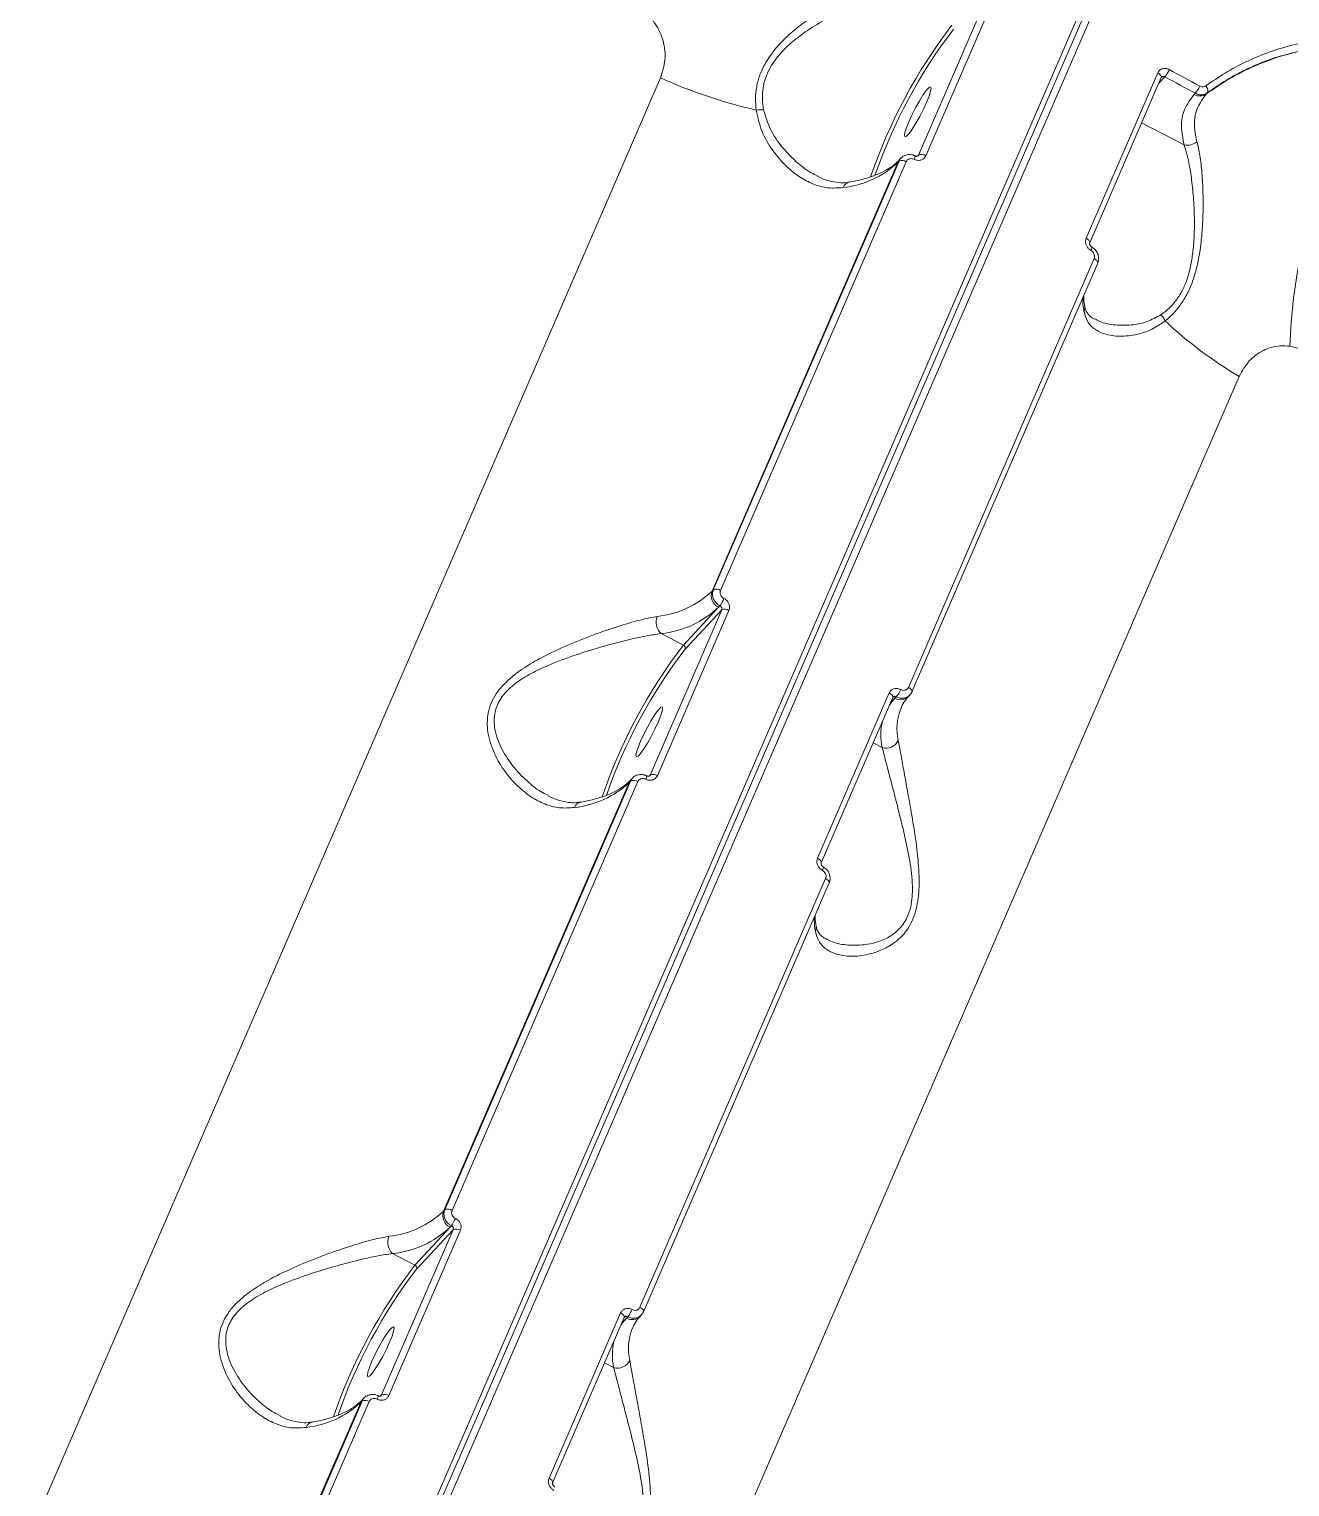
# Model space of a CAD drawing. Header units: millimetres. Extents: x -11024 to 8278, y -7837 to 5770.
# Drawn here: x 3960.3 to 4161.7, y 1737.1 to 1969.9 of the extents above; entities that cross this region are included whole.
import ezdxf

# ---------------------------------------------------------------- set-up
doc = ezdxf.new("R2010")
doc.units = ezdxf.units.MM
doc.layers.add('DIKOM_ОБЪЕКТ', color=7, linetype='Continuous')

msp = doc.modelspace()

# ---------------------------------------------------------------- linework, layer by layer
at = {"layer": 'DIKOM_ОБЪЕКТ', "color": 7, "linetype": 'Continuous', "lineweight": 15}
for p, q in [((3970.447, 1608.571), (4143.439, 2008.019)), ((3971.055, 1607.837), (4144.047, 2007.285)), ((4145.204, 2007.109), (3972.212, 1607.661)), ((4102.407, 1949.807), (4113.845, 1976.217)), ((4115.006, 1976.114), (4103.568, 1949.704)), ((3936.08, 1673.265), (4061.178, 1962.122)), ((4129.161, 1936.508), (4140.599, 1962.918)), ((4129.737, 1935.791), (4141.174, 1962.201)), ((4141.739, 1962.311), (4140.77, 1961.267)), ((4141.177, 1962.196), (4141.211, 1962.252)), ((4146.416, 1959.478), (4146.602, 1959.679)), ((4148.55, 1959.758), (4148.378, 1959.573)), ((4144.806, 1951.447), (4138.03, 1954.941)), ((4099.579, 1949.3), (4099.372, 1949.078)), ((4102.261, 1949.649), (4102.407, 1949.807)), ((4099.078, 1948.625), (4069.411, 1880.125)), ((4069.617, 1880.347), (4099.283, 1948.847)), ((4100.439, 1948.747), (4070.773, 1880.246)), ((4099.283, 1948.847), (4099.078, 1948.625)), ((4100.778, 1864.775), (4130.444, 1933.276)), ((4101.349, 1864.061), (4131.015, 1932.561)), ((4153.625, 1914.455), (4028.527, 1625.599)), ((4069.411, 1880.125), (4069.617, 1880.347)), ((4059.516, 1850.77), (4070.954, 1877.18)), ((4072.115, 1877.077), (4060.678, 1850.667)), ((4064.849, 1871.522), (4070.457, 1877.566)), ((4070.954, 1877.18), (4065.11, 1870.883)), ((4070.457, 1877.566), (4070.675, 1877.801)), ((4061.283, 1873.361), (4064.849, 1871.522)), ((4086.27, 1837.471), (4097.708, 1863.881)), ((4086.846, 1836.754), (4098.284, 1863.164)), ((4098.63, 1863.04), (4097.879, 1862.231)), ((4098.287, 1863.159), (4098.32, 1863.216)), ((4098.848, 1863.275), (4098.63, 1863.04)), ((4100.811, 1863.33), (4101.018, 1863.553)), ((4101.312, 1864.004), (4101.349, 1864.061)), ((4099.617, 1861.521), (4099.559, 1861.386)), ((4096.588, 1855.157), (4095.139, 1855.904)), ((4056.187, 1849.589), (4026.521, 1781.088)), ((4026.726, 1781.31), (4056.392, 1849.81)), ((4057.548, 1849.71), (4027.883, 1781.21)), ((4056.392, 1849.81), (4056.187, 1849.589)), ((4056.688, 1850.263), (4056.482, 1850.041)), ((4059.37, 1850.613), (4059.516, 1850.77)), ((4057.888, 1765.739), (4087.554, 1834.239)), ((4058.458, 1765.024), (4088.124, 1833.524)), ((4026.521, 1781.088), (4026.726, 1781.31)), ((4016.626, 1751.734), (4028.063, 1778.143)), ((4029.225, 1778.041), (4017.787, 1751.631)), ((4021.958, 1772.486), (4027.567, 1778.53)), ((4028.063, 1778.143), (4022.22, 1771.846)), ((4027.567, 1778.53), (4027.785, 1778.764)), ((4018.392, 1774.324), (4021.958, 1772.486)), ((4043.38, 1738.435), (4054.817, 1764.845)), ((4043.955, 1737.718), (4055.393, 1764.127)), ((4055.74, 1764.003), (4054.989, 1763.194)), ((4055.396, 1764.122), (4055.429, 1764.179)), ((4055.957, 1764.238), (4055.74, 1764.003)), ((4057.92, 1764.293), (4058.127, 1764.516)), ((4058.421, 1764.968), (4058.458, 1765.024)), ((4056.726, 1762.485), (4056.669, 1762.349)), ((4053.697, 1756.121), (4052.249, 1756.868)), ((4013.797, 1751.227), (4013.591, 1751.004)), ((4016.48, 1751.576), (4016.626, 1751.734)), ((4013.296, 1750.552), (3983.63, 1682.051)), ((3983.836, 1682.273), (4013.502, 1750.773)), ((4014.658, 1750.674), (3984.992, 1682.173)), ((4013.502, 1750.773), (4013.296, 1750.552))]:
    msp.add_line(p, q, dxfattribs=at)
at = {"layer": 'DIKOM_ОБЪЕКТ', "color": 7, "linetype": 'Continuous', "lineweight": 15, "flags": 128}
for points in [[(4161.707, 1919.253), (4161.918, 1923.08), (4162.303, 1926.973), (4162.856, 1930.894), (4163.572, 1934.803), (4164.444, 1938.663), (4165.465, 1942.434), (4166.622, 1946.081), (4167.906, 1949.567), (4169.303, 1952.857), (4170.799, 1955.919), (4172.381, 1958.723), (4174.032, 1961.241), (4175.736, 1963.448), (4177.475, 1965.322), (4179.234, 1966.846)], [(4142.441, 1963.455), (4143.052, 1963.126), (4143.663, 1962.797), (4144.272, 1962.468), (4144.882, 1962.138), (4145.491, 1961.808), (4146.1, 1961.478), (4146.708, 1961.147), (4147.316, 1960.816)], [(4100.88, 1955.203), (4100.484, 1954.218), (4100.233, 1953.435), (4100.148, 1952.918), (4100.237, 1952.708), (4100.491, 1952.823), (4100.89, 1953.254), (4101.402, 1953.964), (4101.985, 1954.898), (4102.593, 1955.978), (4103.175, 1957.118), (4103.685, 1958.226), (4104.081, 1959.211), (4104.332, 1959.994), (4104.416, 1960.511), (4104.328, 1960.721), (4104.074, 1960.606), (4103.675, 1960.175), (4103.163, 1959.465), (4102.58, 1958.532), (4101.972, 1957.451), (4101.39, 1956.311), (4100.88, 1955.203)], [(4141.174, 1962.201), (4141.18, 1962.217), (4141.19, 1962.303), (4141.165, 1962.4), (4141.107, 1962.505), (4141.017, 1962.613), (4140.899, 1962.72), (4140.758, 1962.823), (4140.599, 1962.918)], [(4146.602, 1959.679), (4145.996, 1960.009), (4145.389, 1960.339), (4144.782, 1960.669), (4144.174, 1960.998), (4143.566, 1961.327), (4142.957, 1961.655), (4142.348, 1961.984), (4141.739, 1962.311)], [(4099.372, 1949.078), (4099.251, 1948.93), (4099.078, 1948.625)], [(4129.736, 1935.79), (4129.743, 1935.807), (4129.752, 1935.893), (4129.727, 1935.991), (4129.669, 1936.095), (4129.579, 1936.203), (4129.462, 1936.311), (4129.321, 1936.414), (4129.161, 1936.508)], [(4131.015, 1932.561), (4131.021, 1932.577), (4131.03, 1932.663), (4131.006, 1932.76), (4130.948, 1932.864), (4130.86, 1932.971), (4130.743, 1933.078), (4130.603, 1933.181), (4130.444, 1933.276)], [(4098.284, 1863.164), (4098.29, 1863.18), (4098.299, 1863.266), (4098.274, 1863.364), (4098.216, 1863.468), (4098.126, 1863.576), (4098.009, 1863.684), (4097.867, 1863.787), (4097.708, 1863.881)], [(4097.74, 1861.91), (4097.963, 1862.23), (4098.63, 1863.04)], [(4101.349, 1864.061), (4101.355, 1864.076), (4101.364, 1864.162), (4101.34, 1864.259), (4101.282, 1864.363), (4101.193, 1864.471), (4101.077, 1864.578), (4100.937, 1864.681), (4100.778, 1864.775)], [(4057.989, 1856.167), (4057.593, 1855.181), (4057.342, 1854.399), (4057.258, 1853.881), (4057.346, 1853.672), (4057.6, 1853.787), (4057.999, 1854.217), (4058.511, 1854.928), (4059.095, 1855.861), (4059.702, 1856.941), (4060.284, 1858.082), (4060.794, 1859.189), (4061.191, 1860.174), (4061.441, 1860.957), (4061.526, 1861.474), (4061.437, 1861.684), (4061.183, 1861.569), (4060.784, 1861.139), (4060.272, 1860.428), (4059.689, 1859.495), (4059.081, 1858.414), (4058.499, 1857.274), (4057.989, 1856.167)], [(4056.482, 1850.041), (4056.36, 1849.893), (4056.187, 1849.589)], [(4086.846, 1836.753), (4086.852, 1836.77), (4086.862, 1836.857), (4086.837, 1836.954), (4086.778, 1837.059), (4086.689, 1837.167), (4086.571, 1837.274), (4086.43, 1837.377), (4086.27, 1837.471)], [(4088.124, 1833.524), (4088.13, 1833.54), (4088.14, 1833.626), (4088.115, 1833.723), (4088.057, 1833.827), (4087.969, 1833.935), (4087.852, 1834.042), (4087.712, 1834.144), (4087.554, 1834.239)], [(4058.458, 1765.024), (4058.464, 1765.04), (4058.474, 1765.126), (4058.449, 1765.223), (4058.391, 1765.327), (4058.303, 1765.434), (4058.186, 1765.541), (4058.046, 1765.644), (4057.888, 1765.739)], [(4055.393, 1764.127), (4055.399, 1764.143), (4055.408, 1764.23), (4055.383, 1764.327), (4055.325, 1764.431), (4055.235, 1764.539), (4055.118, 1764.647), (4054.977, 1764.75), (4054.817, 1764.845)], [(4054.85, 1762.873), (4055.072, 1763.194), (4055.74, 1764.003)], [(4015.098, 1757.13), (4014.702, 1756.145), (4014.451, 1755.362), (4014.367, 1754.845), (4014.455, 1754.635), (4014.709, 1754.75), (4015.109, 1755.18), (4015.62, 1755.891), (4016.204, 1756.824), (4016.811, 1757.905), (4017.394, 1759.045), (4017.903, 1760.153), (4018.3, 1761.138), (4018.55, 1761.921), (4018.635, 1762.438), (4018.547, 1762.647), (4018.293, 1762.532), (4017.893, 1762.102), (4017.381, 1761.392), (4016.798, 1760.458), (4016.191, 1759.378), (4015.608, 1758.237), (4015.098, 1757.13)], [(4013.591, 1751.004), (4013.469, 1750.856), (4013.296, 1750.552)], [(4043.955, 1737.717), (4043.961, 1737.733), (4043.971, 1737.82), (4043.946, 1737.917), (4043.888, 1738.022), (4043.798, 1738.13), (4043.68, 1738.237), (4043.539, 1738.34), (4043.38, 1738.435)]]:
    msp.add_lwpolyline(points, dxfattribs=at)
at = {"layer": 'DIKOM_ОБЪЕКТ', "color": 7, "linetype": 'Continuous', "lineweight": 15}
for centre, radius, start, end in [((4175.289, 1918.723), 85.146, 142.49832, 161.09326), ((4173.643, 1919.572), 82.727, 142.51167, 160.98444), ((4138.634, 1965.006), 4.111, 319.04517, 337.83318), ((4096.332, 2041.345), 86.671, 246.07185, 256.74861), ((4143.748, 1962.264), 3.851, 317.8351, 337.91691), ((4147.603, 1960.104), 1.008, 339.90792, 47.47886), ((4147.321, 1961.104), 1.861, 240.89006, 304.63201), ((4077.187, 1953.616), 3.442, 82.32172, 102.11365), ((4145.364, 1953.676), 2.297, 255.95292, 310.93233), ((4100.718, 1949.725), 1.141, 328.59686, 357.4381), ((4102.898, 1948.739), 1.175, 55.22228, 114.68801), ((4088.742, 1959.641), 15.106, 276.0717, 313.17424), ((4099.774, 1947.783), 1.171, 55.37124, 114.75149), ((4091.623, 1944.149), 1.367, 102.26367, 159.81717), ((4129.306, 1935.009), 0.765, 324.91007, 9.2001), ((4138.737, 1926.755), 10.106, 178.23202, 191.29625), ((4127.412, 1925.402), 1.547, 336.1264, 10.23229), ((4139.039, 1922.205), 2.952, 21.84889, 45.16283), ((4187.404, 1972.031), 66.753, 226.88297, 239.60008), ((4059.075, 1891.142), 15.107, 276.07595, 313.17377), ((4071.338, 1879.42), 2.052, 159.89701, 244.57401), ((4070.107, 1879.284), 1.17, 55.32818, 114.77109), ((4059.605, 1889.131), 15.859, 276.07113, 313.17816), ((4065.123, 1881.554), 6.702, 325.9417, 337.40426), ((4071.445, 1876.111), 1.176, 55.23237, 114.67999), ((4062.968, 1875.18), 2.479, 157.70803, 227.18596), ((4132.399, 1819.687), 85.146, 142.49832, 161.09326), ((4130.759, 1820.532), 82.734, 142.51245, 160.98366), ((4064.629, 1871.059), 0.513, 339.89988, 64.57654), ((4099.529, 1864.627), 1.824, 240.48773, 314.66955), ((4095.751, 1865.965), 4.103, 319.02607, 337.85229), ((4107.775, 1858.174), 8.821, 158.64966, 192.42906), ((4106.219, 1857.166), 9.839, 167.33561, 191.77895), ((4097.211, 1857.242), 2.176, 253.35179, 333.62593), ((4045.852, 1860.602), 15.103, 276.07071, 313.17901), ((4056.883, 1848.747), 1.171, 55.36522, 114.7575), ((4057.829, 1850.687), 1.139, 328.59488, 357.48608), ((4060.007, 1849.705), 1.173, 55.161, 114.74929), ((4048.732, 1845.113), 1.366, 102.25824, 159.83624), ((4086.415, 1835.972), 0.765, 324.91007, 9.2001), ((4095.918, 1827.725), 10.178, 178.27793, 191.25034), ((4084.528, 1826.365), 1.541, 336.05648, 10.30222), ((4027.217, 1780.247), 1.17, 55.33383, 114.76544), ((4016.184, 1792.105), 15.106, 276.07462, 313.1751), ((4028.448, 1780.383), 2.052, 159.89906, 244.57196), ((4022.199, 1782.537), 6.74, 325.96493, 337.36306), ((4020.076, 1776.143), 2.478, 157.70457, 227.19885), ((4016.714, 1790.096), 15.86, 276.07342, 313.17699), ((4028.554, 1777.075), 1.176, 55.23237, 114.67999), ((4089.504, 1720.652), 85.142, 142.49783, 161.09376), ((4021.738, 1772.023), 0.513, 339.87428, 64.61711), ((4087.868, 1721.496), 82.733, 142.51302, 160.98448), ((4052.86, 1766.929), 4.103, 319.0216, 337.85007), ((4056.638, 1765.591), 1.824, 240.49109, 314.66619), ((4064.884, 1759.137), 8.821, 158.64966, 192.42906), ((4063.328, 1758.129), 9.839, 167.33561, 191.77895), ((4054.32, 1758.206), 2.177, 253.36506, 333.61265), ((4014.942, 1751.649), 1.135, 328.5509, 357.51602), ((4017.116, 1750.667), 1.174, 55.18569, 114.70126), ((4002.962, 1761.564), 15.102, 276.06855, 313.18116), ((4013.992, 1749.71), 1.171, 55.36522, 114.7575), ((4005.842, 1746.075), 1.368, 102.2933, 159.8032)]:
    msp.add_arc(centre, radius, start, end, dxfattribs=at)
for points, knots in [([(4405.714, 1733.315), (4405.726, 1733.732), (4405.788, 1735.939), (4405.608, 1740.034), (4405.161, 1745.598), (4404.395, 1751.262), (4403.34, 1757.011), (4401.989, 1762.843), (4400.346, 1768.753), (4398.409, 1774.736), (4396.183, 1780.788), (4393.668, 1786.904), (4390.866, 1793.079), (4387.779, 1799.309), (4384.411, 1805.589), (4380.762, 1811.914), (4376.837, 1818.279), (4372.639, 1824.679), (4368.17, 1831.11), (4363.434, 1837.567), (4358.435, 1844.045), (4353.176, 1850.539), (4347.662, 1857.045), (4341.897, 1863.558), (4335.885, 1870.072), (4329.63, 1876.582), (4323.138, 1883.085), (4316.414, 1889.575), (4309.461, 1896.047), (4302.287, 1902.498), (4294.895, 1908.92), (4287.292, 1915.311), (4279.483, 1921.664), (4271.475, 1927.977), (4263.272, 1934.243), (4254.882, 1940.457), (4246.311, 1946.617), (4237.564, 1952.716), (4228.65, 1958.75), (4219.573, 1964.715), (4210.343, 1970.607), (4200.964, 1976.42), (4191.444, 1982.151), (4181.79, 1987.794), (4172.011, 1993.348), (4162.111, 1998.804), (4153.216, 2003.572), (4147.598, 2006.494), (4145.35, 2007.663)], [0, 0, 0, 0, 0.0051791, 0.0273899, 0.049613, 0.0718475, 0.0940928, 0.1163474, 0.1386105, 0.1608802, 0.1831555, 0.2054353, 0.2277182, 0.2500033, 0.2722902, 0.294578, 0.3168659, 0.3391542, 0.3614417, 0.3837286, 0.4060148, 0.4282998, 0.4505841, 0.4728672, 0.4951492, 0.5174302, 0.5397099, 0.561989, 0.5842664, 0.6065435, 0.6288197, 0.6510947, 0.6733691, 0.6956425, 0.7179154, 0.7401874, 0.7624591, 0.7847299, 0.8070003, 0.8292698, 0.8515395, 0.8738084, 0.8960771, 0.9183452, 0.9406131, 0.9628804, 0.985148, 1, 1, 1, 1]), ([(4076.464, 1956.981), (4076.408, 1957.582), (4076.295, 1958.797), (4076.486, 1960.707), (4077.014, 1962.645), (4078.138, 1965.02), (4079.963, 1967.396), (4082.33, 1969.626), (4084.825, 1971.542), (4087.659, 1973.331), (4090.698, 1974.89), (4093.687, 1976.085), (4096.164, 1976.795), (4097.58, 1977), (4098.116, 1977.078)], [0, 0, 0, 0, 0.06037, 0.1220493, 0.1825855, 0.2452056, 0.3548662, 0.4358135, 0.5191073, 0.6213416, 0.7265967, 0.8297205, 0.9355809, 1, 1, 1, 1]), ([(4098.846, 1975.145), (4098.308, 1975.089), (4096.908, 1974.942), (4094.435, 1974.358), (4091.486, 1973.346), (4088.442, 1971.977), (4085.654, 1970.414), (4083.159, 1968.689), (4080.832, 1966.696), (4079.073, 1964.565), (4078.032, 1962.46), (4077.692, 1961.263), (4077.48, 1960.025), (4077.395, 1958.742), (4077.562, 1957.604), (4077.646, 1957.027)], [0, 0, 0, 0, 0.0653908, 0.1703666, 0.2779451, 0.3818123, 0.4884165, 0.5695654, 0.6527989, 0.7604171, 0.815166, 0.8718892, 0.8800496, 0.9392032, 1, 1, 1, 1]), ([(4061.178, 1962.122), (4061.487, 1963.081), (4062.098, 1964.979), (4061.751, 1968.03), (4060.686, 1970.465), (4059.604, 1971.669), (4059.217, 1972.098)], [0, 0, 0, 0, 0.2885683, 0.5716404, 0.8470523, 1, 1, 1, 1]), ([(4148.285, 1960.847), (4149.306, 1961.556), (4151.348, 1962.974), (4154.654, 1964.728), (4158.143, 1966.2), (4161.805, 1967.37), (4164.361, 1967.86), (4165.639, 1968.106)], [0, 0, 0, 0, 0.1976829, 0.3953831, 0.5930822, 0.7965434, 1, 1, 1, 1]), ([(4148.378, 1959.573), (4149.589, 1960.408), (4152.022, 1962.089), (4156.144, 1964.138), (4160.634, 1965.838), (4163.893, 1966.533), (4165.532, 1966.883)], [0, 0, 0, 0, 0.2373817, 0.4771604, 0.7370073, 1, 1, 1, 1]), ([(4165.532, 1966.883), (4163.113, 1966.359), (4159.45, 1965.564), (4154.88, 1963.608), (4151.576, 1961.866), (4149.549, 1960.454), (4148.55, 1959.758)], [0, 0, 0, 0, 0.3951685, 0.5986701, 0.8021785, 1, 1, 1, 1]), ([(4140.599, 1962.918), (4140.644, 1963.006), (4140.76, 1963.227), (4141.067, 1963.491), (4141.499, 1963.647), (4141.983, 1963.651), (4142.289, 1963.52), (4142.441, 1963.455)], [0, 0, 0, 0, 0.1405802, 0.3550902, 0.5698479, 0.7848764, 1, 1, 1, 1]), ([(4141.739, 1962.311), (4141.689, 1962.335), (4141.59, 1962.381), (4141.434, 1962.382), (4141.299, 1962.34), (4141.238, 1962.278), (4141.212, 1962.251)], [0, 0, 0, 0, 0.2661295, 0.5314586, 0.7964021, 1, 1, 1, 1]), ([(4147.316, 1960.816), (4147.418, 1960.772), (4147.621, 1960.684), (4147.941, 1960.685), (4148.16, 1960.761), (4148.263, 1960.832), (4148.285, 1960.847)], [0, 0, 0, 0, 0.3067607, 0.6132514, 0.919453, 1, 1, 1, 1]), ([(4144.806, 1951.447), (4144.615, 1952.428), (4144.221, 1954.447), (4144.718, 1957.191), (4145.844, 1958.708), (4146.416, 1959.478)], [0, 0, 0, 0, 0.3175206, 0.6539188, 1, 1, 1, 1]), ([(4148.378, 1959.573), (4147.845, 1958.863), (4146.762, 1957.425), (4146.379, 1955.042), (4146.555, 1953.158), (4146.799, 1952.212), (4146.869, 1951.94)], [0, 0, 0, 0, 0.3362342, 0.6822346, 0.9087891, 1, 1, 1, 1]), ([(4148.55, 1959.758), (4148.507, 1959.728), (4148.3, 1959.585), (4147.86, 1959.43), (4147.215, 1959.421), (4146.806, 1959.593), (4146.602, 1959.679)], [0, 0, 0, 0, 0.08063592, 0.38708618, 0.69357349, 1, 1, 1, 1]), ([(4090.34, 1944.62), (4089.533, 1944.559), (4087.92, 1944.436), (4085.579, 1945.094), (4083.355, 1946.266), (4081.14, 1948.046), (4079.045, 1950.471), (4077.235, 1953.494), (4076.715, 1955.846), (4076.464, 1956.981)], [0, 0, 0, 0, 0.1316591, 0.2634893, 0.3951422, 0.5268754, 0.6882974, 0.8495389, 1, 1, 1, 1]), ([(4077.646, 1957.027), (4077.967, 1955.971), (4078.639, 1953.753), (4080.637, 1950.917), (4082.895, 1948.643), (4084.796, 1947.166), (4085.903, 1946.646), (4086.235, 1946.489)], [0, 0, 0, 0, 0.2220641, 0.4666247, 0.7115297, 0.9134471, 1, 1, 1, 1]), ([(4141.121, 1924.299), (4141.261, 1924.398), (4142.157, 1925.036), (4143.399, 1926.264), (4144.595, 1928.211), (4145.121, 1929.467), (4145.572, 1930.835), (4145.942, 1932.319), (4146.293, 1934.674), (4146.466, 1937.32), (4146.469, 1940.369), (4146.294, 1943.518), (4145.946, 1946.572), (4145.465, 1949.313), (4145.028, 1950.729), (4144.806, 1951.447)], [0, 0, 0, 0, 0.0201016, 0.1287266, 0.1852691, 0.2440084, 0.2548659, 0.3167968, 0.3805907, 0.4664212, 0.5546321, 0.6638246, 0.7761669, 0.8865568, 1, 1, 1, 1]), ([(4146.869, 1951.94), (4147.037, 1951.233), (4147.377, 1949.798), (4147.689, 1947.007), (4147.862, 1943.821), (4147.863, 1940.568), (4147.695, 1937.348), (4147.385, 1934.585), (4146.911, 1932.075), (4146.305, 1929.906), (4145.469, 1927.848), (4144.156, 1925.602), (4142.832, 1924.161), (4141.92, 1923.419), (4141.779, 1923.304)], [0, 0, 0, 0, 0.1084788, 0.2202216, 0.3276459, 0.4383098, 0.5238011, 0.6115057, 0.6745143, 0.7390903, 0.8027705, 0.8688992, 0.979735, 1, 1, 1, 1]), ([(4099.372, 1949.078), (4099.209, 1948.912), (4098.715, 1948.408), (4097.682, 1947.642), (4096.174, 1946.836), (4094.413, 1946.174), (4092.767, 1945.74), (4091.688, 1945.548), (4091.337, 1945.485)], [0, 0, 0, 0, 0.1024909, 0.3106807, 0.5124665, 0.7099257, 0.9057017, 1, 1, 1, 1]), ([(4099.283, 1948.847), (4099.338, 1948.97), (4099.412, 1949.136), (4099.55, 1949.249), (4099.586, 1949.278)], [0, 0, 0, 0, 0.7395485, 1, 1, 1, 1]), ([(4101.85, 1949.66), (4101.799, 1949.69), (4101.525, 1949.849), (4100.954, 1949.929), (4100.242, 1949.79), (4099.753, 1949.542), (4099.601, 1949.307), (4099.583, 1949.28)], [0, 0, 0, 0, 0.07104547, 0.3784088, 0.65797889, 0.95993239, 1, 1, 1, 1]), ([(4101.691, 1949.13), (4101.587, 1949.171), (4101.378, 1949.252), (4101.048, 1949.242), (4100.755, 1949.133), (4100.547, 1948.953), (4100.47, 1948.805), (4100.439, 1948.747)], [0, 0, 0, 0, 0.21511825, 0.43013855, 0.64499457, 0.85951204, 1, 1, 1, 1]), ([(4103.568, 1949.704), (4103.523, 1949.616), (4103.407, 1949.395), (4103.096, 1949.126), (4102.656, 1948.962), (4102.162, 1948.948), (4101.848, 1949.069), (4101.691, 1949.13)], [0, 0, 0, 0, 0.1406401, 0.3551174, 0.5698978, 0.7849133, 1, 1, 1, 1]), ([(4102.325, 1949.698), (4102.318, 1949.687), (4102.297, 1949.65), (4102.214, 1949.616), (4102.067, 1949.608), (4101.946, 1949.63), (4101.879, 1949.667), (4101.859, 1949.678)], [0, 0, 0, 0, 0.1445251, 0.491305, 0.7175632, 0.9150674, 1, 1, 1, 1]), ([(4102.327, 1949.695), (4102.338, 1949.704), (4102.374, 1949.733), (4102.393, 1949.776), (4102.407, 1949.807)], [0, 0, 0, 0, 0.2844958, 1, 1, 1, 1]), ([(4091.339, 1945.511), (4091.23, 1945.485), (4090.655, 1945.35), (4089.587, 1945.383), (4088.104, 1945.643), (4086.964, 1946.022), (4086.341, 1946.388), (4086.226, 1946.456)], [0, 0, 0, 0, 0.0631048, 0.3341347, 0.6280422, 0.931225, 1, 1, 1, 1]), ([(4129.932, 1934.569), (4129.838, 1934.627), (4129.602, 1934.773), (4129.299, 1935.118), (4129.089, 1935.576), (4129.024, 1936.068), (4129.115, 1936.361), (4129.161, 1936.508)], [0, 0, 0, 0, 0.1417802, 0.3567387, 0.571299, 0.7857234, 1, 1, 1, 1]), ([(4130.062, 1935.136), (4130.035, 1935.15), (4129.963, 1935.187), (4129.856, 1935.292), (4129.766, 1935.429), (4129.717, 1935.571), (4129.709, 1935.695), (4129.724, 1935.765), (4129.736, 1935.786), (4129.738, 1935.79)], [0, 0, 0, 0, 0.0995732, 0.2665268, 0.4281943, 0.5938313, 0.7683347, 0.9628286, 1, 1, 1, 1]), ([(4130.997, 1932.569), (4131.027, 1932.624), (4131.163, 1932.877), (4131.198, 1933.421), (4131.042, 1934.115), (4130.651, 1934.742), (4130.246, 1934.997), (4130.053, 1935.118)], [0, 0, 0, 0, 0.0628386, 0.2918704, 0.5280468, 0.7742979, 1, 1, 1, 1]), ([(4130.444, 1933.276), (4130.475, 1933.374), (4130.536, 1933.569), (4130.493, 1933.897), (4130.353, 1934.203), (4130.152, 1934.434), (4129.994, 1934.531), (4129.932, 1934.569)], [0, 0, 0, 0, 0.2142537, 0.4285089, 0.6431191, 0.8580411, 1, 1, 1, 1]), ([(4128.933, 1925.685), (4128.886, 1925.95), (4128.778, 1926.564), (4128.786, 1927.112), (4128.79, 1927.424)], [0, 0, 0, 0, 0.4317336, 1, 1, 1, 1]), ([(4141.779, 1923.304), (4141.056, 1922.807), (4139.608, 1921.813), (4137.097, 1921.048), (4134.52, 1920.749), (4132.2, 1921.093), (4130.471, 1921.937), (4129.315, 1923.112), (4128.982, 1924.247), (4128.827, 1924.776)], [0, 0, 0, 0, 0.1281534, 0.2567438, 0.4268144, 0.5968796, 0.7373113, 0.8775701, 1, 1, 1, 1]), ([(4130.505, 1923.6), (4130.501, 1923.602), (4130.166, 1923.732), (4129.75, 1924.097), (4129.272, 1924.672), (4129.016, 1925.203), (4128.959, 1925.617), (4128.947, 1925.707)], [0, 0, 0, 0, 0.00369821, 0.31839359, 0.64786005, 0.9236118, 1, 1, 1, 1]), ([(4130.56, 1923.647), (4130.814, 1923.5), (4131.728, 1922.971), (4133.804, 1922.582), (4136.395, 1922.592), (4138.932, 1923.087), (4140.384, 1923.891), (4141.121, 1924.299)], [0, 0, 0, 0, 0.0987539, 0.3550413, 0.6180374, 0.8063432, 1, 1, 1, 1]), ([(4161.707, 1919.253), (4161.179, 1919.295), (4159.7, 1919.412), (4157.376, 1918.725), (4155.053, 1917.05), (4154.104, 1915.326), (4153.625, 1914.455)], [0, 0, 0, 0, 0.1529696, 0.4283611, 0.7114195, 1, 1, 1, 1]), ([(4165.004, 1918.032), (4164.955, 1918.062), (4164.423, 1918.385), (4163.336, 1918.916), (4162.257, 1919.139), (4161.707, 1919.253)], [0, 0, 0, 0, 0.04678285, 0.51428349, 1, 1, 1, 1]), ([(4070.675, 1877.801), (4070.548, 1877.875), (4070.227, 1878.062), (4069.814, 1878.512), (4069.526, 1879.112), (4069.435, 1879.76), (4069.556, 1880.151), (4069.617, 1880.347)], [0, 0, 0, 0, 0.1417142, 0.3563701, 0.5709003, 0.7854224, 1, 1, 1, 1]), ([(4070.773, 1880.246), (4070.743, 1880.149), (4070.682, 1879.954), (4070.729, 1879.63), (4070.876, 1879.332), (4071.084, 1879.108), (4071.246, 1879.016), (4071.31, 1878.979)], [0, 0, 0, 0, 0.2141995, 0.4285822, 0.6432489, 0.8581661, 1, 1, 1, 1]), ([(4070.954, 1877.18), (4070.969, 1877.229), (4070.999, 1877.326), (4070.974, 1877.486), (4070.898, 1877.632), (4070.791, 1877.74), (4070.708, 1877.784), (4070.675, 1877.801)], [0, 0, 0, 0, 0.2139917, 0.4282018, 0.6428635, 0.8579195, 1, 1, 1, 1]), ([(4071.31, 1878.979), (4071.407, 1878.924), (4071.65, 1878.786), (4071.963, 1878.451), (4072.181, 1878.002), (4072.252, 1877.517), (4072.161, 1877.224), (4072.115, 1877.077)], [0, 0, 0, 0, 0.141893, 0.3567282, 0.5713934, 0.7857364, 1, 1, 1, 1]), ([(4047.449, 1845.584), (4046.643, 1845.522), (4045.029, 1845.399), (4042.688, 1846.057), (4040.464, 1847.229), (4038.253, 1849.01), (4036.139, 1851.43), (4034.39, 1854.493), (4033.408, 1857.785), (4033.515, 1860.611), (4034.264, 1862.66), (4035.159, 1864.153), (4036.371, 1865.532), (4038.112, 1867.048), (4040.413, 1868.584), (4043.687, 1870.332), (4047.544, 1872.052), (4051.601, 1873.583), (4055.225, 1874.786), (4058.244, 1875.647), (4059.908, 1875.971), (4060.674, 1876.12)], [0, 0, 0, 0, 0.0554784, 0.1110265, 0.1664978, 0.2220071, 0.2900243, 0.357963, 0.4226769, 0.4774069, 0.5052468, 0.5330944, 0.5627109, 0.5923747, 0.6404279, 0.6885825, 0.7603263, 0.8320607, 0.8909992, 0.9498665, 1, 1, 1, 1]), ([(4061.283, 1873.361), (4060.516, 1873.249), (4058.853, 1873.007), (4055.851, 1872.336), (4052.266, 1871.401), (4048.235, 1870.182), (4044.428, 1868.82), (4041.177, 1867.377), (4038.923, 1866.108), (4037.208, 1864.801), (4035.836, 1863.389), (4035.067, 1862.002), (4034.686, 1860.609), (4034.566, 1859.457), (4034.773, 1857.388), (4035.787, 1854.765), (4037.73, 1851.891), (4039.989, 1849.622), (4041.887, 1848.142), (4042.981, 1847.627), (4043.307, 1847.473)], [0, 0, 0, 0, 0.0593791, 0.1286915, 0.1998924, 0.2841088, 0.3705402, 0.4258954, 0.482376, 0.5152269, 0.5489628, 0.597249, 0.6101139, 0.6402438, 0.6713758, 0.7457539, 0.8249944, 0.9064146, 0.972099, 1, 1, 1, 1]), ([(4097.708, 1863.881), (4097.754, 1863.969), (4097.869, 1864.19), (4098.176, 1864.454), (4098.608, 1864.611), (4099.092, 1864.614), (4099.398, 1864.484), (4099.551, 1864.418)], [0, 0, 0, 0, 0.1405816, 0.3550938, 0.5698314, 0.784862, 1, 1, 1, 1]), ([(4098.848, 1863.275), (4098.799, 1863.298), (4098.7, 1863.344), (4098.543, 1863.345), (4098.409, 1863.304), (4098.347, 1863.241), (4098.321, 1863.214)], [0, 0, 0, 0, 0.2657949, 0.5314635, 0.7964955, 1, 1, 1, 1]), ([(4101.004, 1863.569), (4100.898, 1863.461), (4100.652, 1863.21), (4100.106, 1863.031), (4099.463, 1863.018), (4099.053, 1863.189), (4098.848, 1863.275)], [0, 0, 0, 0, 0.2010579, 0.4673627, 0.7337216, 1, 1, 1, 1]), ([(4099.551, 1864.418), (4099.653, 1864.375), (4099.856, 1864.288), (4100.179, 1864.29), (4100.466, 1864.393), (4100.671, 1864.569), (4100.748, 1864.717), (4100.778, 1864.775)], [0, 0, 0, 0, 0.21511916, 0.43017231, 0.64493424, 0.85944819, 1, 1, 1, 1]), ([(4099.604, 1861.4), (4099.666, 1861.574), (4099.869, 1862.143), (4100.311, 1862.766), (4100.711, 1863.217), (4100.811, 1863.33)], [0, 0, 0, 0, 0.2480386, 0.8124366, 1, 1, 1, 1]), ([(4101.312, 1864.004), (4101.257, 1863.882), (4101.181, 1863.713), (4101.042, 1863.6), (4101.004, 1863.569)], [0, 0, 0, 0, 0.7280158, 1, 1, 1, 1]), ([(4099.161, 1856.276), (4099.286, 1855.603), (4099.538, 1854.258), (4100.016, 1851.593), (4100.564, 1848.614), (4101.189, 1845.124), (4101.866, 1841.156), (4102.415, 1836.801), (4102.588, 1832.636), (4102.14, 1829.443), (4101.348, 1827.348), (4100.529, 1825.937), (4099.508, 1824.762), (4098.115, 1823.623), (4096.378, 1822.694), (4094.059, 1821.975), (4091.559, 1821.717), (4089.252, 1822.072), (4087.541, 1822.93), (4086.41, 1824.104), (4086.085, 1825.224), (4085.936, 1825.739)], [0, 0, 0, 0, 0.0554754, 0.1110243, 0.1664972, 0.2220052, 0.2900227, 0.3579619, 0.4226761, 0.4774061, 0.5052487, 0.5330928, 0.5627101, 0.5923755, 0.6404305, 0.6885815, 0.7603271, 0.8320619, 0.8910005, 0.9498685, 1, 1, 1, 1]), ([(4087.666, 1824.61), (4087.902, 1824.472), (4088.793, 1823.947), (4090.842, 1823.559), (4093.362, 1823.535), (4095.714, 1824.008), (4097.439, 1824.708), (4098.821, 1825.655), (4099.981, 1826.839), (4100.705, 1828.178), (4101.146, 1829.636), (4101.371, 1830.901), (4101.477, 1833.307), (4101.116, 1836.636), (4100.29, 1840.706), (4099.375, 1844.444), (4098.518, 1847.769), (4097.779, 1850.598), (4097.114, 1853.171), (4096.765, 1854.489), (4096.588, 1855.157)], [0, 0, 0, 0, 0.03012715, 0.11425068, 0.20058729, 0.25587908, 0.31229836, 0.34511358, 0.37881041, 0.42704281, 0.43989228, 0.46998535, 0.50108632, 0.5753809, 0.65453273, 0.73586114, 0.80147429, 0.86823016, 0.93319492, 1, 1, 1, 1]), ([(4056.482, 1850.041), (4056.319, 1849.875), (4055.825, 1849.372), (4054.791, 1848.605), (4053.284, 1847.799), (4051.522, 1847.137), (4049.877, 1846.704), (4048.798, 1846.511), (4048.447, 1846.449)], [0, 0, 0, 0, 0.102488, 0.3106838, 0.5124711, 0.7099317, 0.9057092, 1, 1, 1, 1]), ([(4056.392, 1849.81), (4056.447, 1849.933), (4056.521, 1850.099), (4056.659, 1850.212), (4056.695, 1850.242)], [0, 0, 0, 0, 0.7395485, 1, 1, 1, 1]), ([(4058.959, 1850.623), (4058.908, 1850.653), (4058.634, 1850.813), (4058.064, 1850.892), (4057.351, 1850.753), (4056.862, 1850.506), (4056.71, 1850.27), (4056.692, 1850.243)], [0, 0, 0, 0, 0.0710455, 0.3783162, 0.6579783, 0.9598036, 1, 1, 1, 1]), ([(4058.801, 1850.094), (4058.696, 1850.134), (4058.487, 1850.215), (4058.157, 1850.206), (4057.864, 1850.096), (4057.656, 1849.916), (4057.579, 1849.769), (4057.548, 1849.71)], [0, 0, 0, 0, 0.2152203, 0.43019767, 0.64506199, 0.85953872, 1, 1, 1, 1]), ([(4060.678, 1850.667), (4060.632, 1850.58), (4060.516, 1850.358), (4060.205, 1850.09), (4059.766, 1849.925), (4059.271, 1849.911), (4058.958, 1850.033), (4058.801, 1850.094)], [0, 0, 0, 0, 0.1406556, 0.3550962, 0.5698658, 0.7848896, 1, 1, 1, 1]), ([(4059.434, 1850.661), (4059.427, 1850.65), (4059.406, 1850.613), (4059.323, 1850.579), (4059.176, 1850.572), (4059.055, 1850.594), (4058.988, 1850.63), (4058.968, 1850.641)], [0, 0, 0, 0, 0.1445577, 0.4915453, 0.7177496, 0.9152984, 1, 1, 1, 1]), ([(4059.436, 1850.658), (4059.447, 1850.667), (4059.483, 1850.697), (4059.502, 1850.739), (4059.516, 1850.77)], [0, 0, 0, 0, 0.2844958, 1, 1, 1, 1]), ([(4048.448, 1846.482), (4048.246, 1846.441), (4047.57, 1846.306), (4046.391, 1846.371), (4044.896, 1846.708), (4043.844, 1847.08), (4043.318, 1847.405), (4043.299, 1847.417)], [0, 0, 0, 0, 0.1175111, 0.3916467, 0.6860598, 0.9889093, 1, 1, 1, 1]), ([(4087.041, 1835.533), (4086.947, 1835.591), (4086.711, 1835.736), (4086.408, 1836.082), (4086.198, 1836.539), (4086.133, 1837.031), (4086.225, 1837.325), (4086.27, 1837.471)], [0, 0, 0, 0, 0.1417763, 0.3567288, 0.5712747, 0.7857084, 1, 1, 1, 1]), ([(4087.171, 1836.099), (4087.144, 1836.113), (4087.072, 1836.15), (4086.965, 1836.256), (4086.875, 1836.393), (4086.827, 1836.535), (4086.819, 1836.658), (4086.833, 1836.728), (4086.845, 1836.75), (4086.847, 1836.753)], [0, 0, 0, 0, 0.09959, 0.2665617, 0.4281897, 0.5937852, 0.768318, 0.9628224, 1, 1, 1, 1]), ([(4087.554, 1834.239), (4087.584, 1834.337), (4087.645, 1834.533), (4087.603, 1834.861), (4087.463, 1835.166), (4087.261, 1835.397), (4087.104, 1835.494), (4087.041, 1835.533)], [0, 0, 0, 0, 0.2142583, 0.4285181, 0.6431207, 0.8580473, 1, 1, 1, 1]), ([(4088.107, 1833.533), (4088.136, 1833.587), (4088.272, 1833.84), (4088.307, 1834.385), (4088.151, 1835.079), (4087.76, 1835.706), (4087.356, 1835.96), (4087.162, 1836.082)], [0, 0, 0, 0, 0.062827, 0.291925, 0.5280955, 0.7742917, 1, 1, 1, 1]), ([(4086.042, 1826.649), (4085.995, 1826.914), (4085.887, 1827.527), (4085.895, 1828.076), (4085.9, 1828.387)], [0, 0, 0, 0, 0.4317458, 1, 1, 1, 1]), ([(4087.648, 1824.575), (4087.475, 1824.661), (4087.007, 1824.894), (4086.559, 1825.384), (4086.21, 1825.94), (4086.097, 1826.459), (4086.052, 1826.665)], [0, 0, 0, 0, 0.1889901, 0.51069, 0.8061161, 1, 1, 1, 1]), ([(4027.785, 1778.764), (4027.657, 1778.839), (4027.336, 1779.026), (4026.923, 1779.475), (4026.635, 1780.075), (4026.544, 1780.724), (4026.666, 1781.114), (4026.726, 1781.31)], [0, 0, 0, 0, 0.14171603, 0.35637479, 0.57097511, 0.78541962, 1, 1, 1, 1]), ([(4027.883, 1781.21), (4027.852, 1781.112), (4027.792, 1780.917), (4027.839, 1780.594), (4027.985, 1780.295), (4028.193, 1780.072), (4028.355, 1779.979), (4028.42, 1779.943)], [0, 0, 0, 0, 0.2142248, 0.4285452, 0.6431911, 0.8580658, 1, 1, 1, 1]), ([(4028.42, 1779.943), (4028.516, 1779.888), (4028.759, 1779.749), (4029.072, 1779.414), (4029.29, 1778.966), (4029.361, 1778.48), (4029.27, 1778.187), (4029.225, 1778.041)], [0, 0, 0, 0, 0.141815, 0.3567277, 0.5712788, 0.7857078, 1, 1, 1, 1]), ([(4004.558, 1746.547), (4003.752, 1746.485), (4002.138, 1746.362), (3999.798, 1747.02), (3997.573, 1748.193), (3995.362, 1749.973), (3993.248, 1752.394), (3991.499, 1755.456), (3990.517, 1758.748), (3990.625, 1761.574), (3991.374, 1763.623), (3992.269, 1765.116), (3993.48, 1766.495), (3995.221, 1768.011), (3997.522, 1769.547), (4000.796, 1771.295), (4004.653, 1773.015), (4008.71, 1774.546), (4012.335, 1775.749), (4015.353, 1776.611), (4017.017, 1776.934), (4017.783, 1777.083)], [0, 0, 0, 0, 0.0554771, 0.1110267, 0.166498, 0.2220061, 0.2900246, 0.3579634, 0.4226763, 0.4774075, 0.5052463, 0.533094, 0.5627105, 0.5923739, 0.6404324, 0.6885822, 0.7603263, 0.8320602, 0.891002, 0.9498664, 1, 1, 1, 1]), ([(4028.063, 1778.143), (4028.078, 1778.192), (4028.108, 1778.289), (4028.083, 1778.449), (4028.007, 1778.595), (4027.901, 1778.704), (4027.818, 1778.747), (4027.785, 1778.764)], [0, 0, 0, 0, 0.21394946, 0.4282152, 0.64283817, 0.85783272, 1, 1, 1, 1]), ([(4018.392, 1774.324), (4017.625, 1774.212), (4015.962, 1773.97), (4012.96, 1773.299), (4009.375, 1772.365), (4005.344, 1771.146), (4001.538, 1769.783), (3998.286, 1768.341), (3996.032, 1767.071), (3994.317, 1765.765), (3992.945, 1764.353), (3992.177, 1762.965), (3991.796, 1761.573), (3991.676, 1760.42), (3991.882, 1758.351), (3992.897, 1755.728), (3994.839, 1752.855), (3997.098, 1750.585), (3998.997, 1749.106), (4000.09, 1748.59), (4000.416, 1748.436)], [0, 0, 0, 0, 0.0593808, 0.1286944, 0.1998913, 0.2841116, 0.3705427, 0.4258979, 0.4823746, 0.5152284, 0.5489642, 0.5972514, 0.6101162, 0.6402408, 0.6713761, 0.7457542, 0.8249946, 0.9064147, 0.972099, 1, 1, 1, 1]), ([(4054.817, 1764.845), (4054.863, 1764.932), (4054.978, 1765.154), (4055.286, 1765.418), (4055.717, 1765.574), (4056.202, 1765.577), (4056.507, 1765.447), (4056.66, 1765.382)], [0, 0, 0, 0, 0.1407003, 0.3550781, 0.5698936, 0.7848217, 1, 1, 1, 1]), ([(4056.66, 1765.382), (4056.762, 1765.338), (4056.966, 1765.251), (4057.288, 1765.253), (4057.576, 1765.357), (4057.78, 1765.533), (4057.857, 1765.68), (4057.888, 1765.739)], [0, 0, 0, 0, 0.2150479, 0.4301018, 0.6448644, 0.8593791, 1, 1, 1, 1]), ([(4055.957, 1764.238), (4055.908, 1764.261), (4055.809, 1764.308), (4055.652, 1764.309), (4055.518, 1764.267), (4055.457, 1764.205), (4055.43, 1764.178)], [0, 0, 0, 0, 0.26586, 0.5315936, 0.7966903, 1, 1, 1, 1]), ([(4058.113, 1764.532), (4058.008, 1764.424), (4057.762, 1764.173), (4057.215, 1763.995), (4056.572, 1763.981), (4056.162, 1764.153), (4055.957, 1764.238)], [0, 0, 0, 0, 0.2010237, 0.4673877, 0.7336665, 1, 1, 1, 1]), ([(4056.713, 1762.363), (4056.775, 1762.537), (4056.979, 1763.107), (4057.42, 1763.729), (4057.821, 1764.181), (4057.92, 1764.293)], [0, 0, 0, 0, 0.2480308, 0.8124329, 1, 1, 1, 1]), ([(4058.421, 1764.968), (4058.366, 1764.845), (4058.29, 1764.677), (4058.151, 1764.563), (4058.113, 1764.532)], [0, 0, 0, 0, 0.7280158, 1, 1, 1, 1]), ([(4056.27, 1757.239), (4056.396, 1756.567), (4056.647, 1755.222), (4057.125, 1752.557), (4057.673, 1749.578), (4058.298, 1746.087), (4058.975, 1742.119), (4059.525, 1737.764), (4059.697, 1733.6), (4059.249, 1730.406), (4058.458, 1728.311), (4057.638, 1726.9), (4056.617, 1725.725), (4055.225, 1724.586), (4053.487, 1723.657), (4051.168, 1722.938), (4048.668, 1722.68), (4046.361, 1723.036), (4044.65, 1723.894), (4043.52, 1725.068), (4043.195, 1726.187), (4043.045, 1726.702)], [0, 0, 0, 0, 0.05547586, 0.11102431, 0.1664972, 0.22200581, 0.29002282, 0.3579622, 0.42267641, 0.47740636, 0.50524781, 0.53309353, 0.56271086, 0.59237632, 0.64043014, 0.68858189, 0.76032749, 0.83206231, 0.89100098, 0.94986909, 1, 1, 1, 1]), ([(4044.776, 1725.573), (4045.011, 1725.435), (4045.903, 1724.911), (4047.951, 1724.522), (4050.471, 1724.498), (4052.823, 1724.972), (4054.548, 1725.671), (4055.93, 1726.619), (4057.09, 1727.802), (4057.814, 1729.141), (4058.255, 1730.599), (4058.48, 1731.864), (4058.587, 1734.27), (4058.226, 1737.599), (4057.399, 1741.67), (4056.484, 1745.408), (4055.627, 1748.732), (4054.888, 1751.562), (4054.223, 1754.135), (4053.874, 1755.452), (4053.697, 1756.121)], [0, 0, 0, 0, 0.03012921, 0.11425295, 0.20058978, 0.2558794, 0.31229759, 0.34511289, 0.37880847, 0.42704207, 0.43989157, 0.46998828, 0.50108532, 0.57538009, 0.65453129, 0.7358616, 0.80147392, 0.86822996, 0.93319407, 1, 1, 1, 1]), ([(4013.502, 1750.773), (4013.557, 1750.896), (4013.631, 1751.062), (4013.769, 1751.175), (4013.804, 1751.205)], [0, 0, 0, 0, 0.7397933, 1, 1, 1, 1]), ([(4016.069, 1751.587), (4016.017, 1751.617), (4015.743, 1751.776), (4015.173, 1751.856), (4014.46, 1751.717), (4013.972, 1751.469), (4013.819, 1751.234), (4013.801, 1751.206)], [0, 0, 0, 0, 0.0710486, 0.3783473, 0.6580297, 0.9598671, 1, 1, 1, 1]), ([(4015.91, 1751.057), (4015.805, 1751.098), (4015.596, 1751.179), (4015.266, 1751.169), (4014.973, 1751.059), (4014.766, 1750.88), (4014.688, 1750.732), (4014.658, 1750.674)], [0, 0, 0, 0, 0.2151927, 0.4302104, 0.6449312, 0.8595273, 1, 1, 1, 1]), ([(4017.787, 1751.631), (4017.741, 1751.543), (4017.625, 1751.321), (4017.314, 1751.053), (4016.875, 1750.889), (4016.38, 1750.874), (4016.067, 1750.996), (4015.91, 1751.057)], [0, 0, 0, 0, 0.1406036, 0.3550577, 0.5698526, 0.7848687, 1, 1, 1, 1]), ([(4016.543, 1751.625), (4016.537, 1751.614), (4016.515, 1751.576), (4016.432, 1751.543), (4016.285, 1751.535), (4016.164, 1751.557), (4016.097, 1751.594), (4016.077, 1751.605)], [0, 0, 0, 0, 0.1445979, 0.491552, 0.7177344, 0.9150213, 1, 1, 1, 1]), ([(4016.546, 1751.622), (4016.556, 1751.63), (4016.592, 1751.66), (4016.612, 1751.703), (4016.626, 1751.734)], [0, 0, 0, 0, 0.2841551, 1, 1, 1, 1]), ([(4013.591, 1751.004), (4013.428, 1750.838), (4012.934, 1750.335), (4011.901, 1749.568), (4010.393, 1748.762), (4008.631, 1748.101), (4006.986, 1747.667), (4005.907, 1747.474), (4005.556, 1747.412)], [0, 0, 0, 0, 0.1024844, 0.310679, 0.5124719, 0.70993, 0.905704, 1, 1, 1, 1]), ([(4005.558, 1747.445), (4005.355, 1747.405), (4004.679, 1747.269), (4003.5, 1747.334), (4002.006, 1747.671), (4000.953, 1748.043), (4000.427, 1748.369), (4000.408, 1748.38)], [0, 0, 0, 0, 0.1175111, 0.3916467, 0.6860598, 0.9889093, 1, 1, 1, 1]), ([(4044.15, 1736.496), (4044.056, 1736.554), (4043.82, 1736.699), (4043.517, 1737.045), (4043.307, 1737.503), (4043.242, 1737.994), (4043.334, 1738.288), (4043.38, 1738.435)], [0, 0, 0, 0, 0.1418415, 0.3567657, 0.5712922, 0.785687, 1, 1, 1, 1]), ([(4044.28, 1737.062), (4044.253, 1737.076), (4044.181, 1737.114), (4044.074, 1737.219), (4043.984, 1737.356), (4043.936, 1737.498), (4043.928, 1737.622), (4043.942, 1737.691), (4043.954, 1737.713), (4043.956, 1737.717)], [0, 0, 0, 0, 0.0993874, 0.266521, 0.4283486, 0.5937295, 0.7682406, 0.962721, 1, 1, 1, 1])]:
    msp.add_open_spline(points, degree=3, knots=knots, dxfattribs=at)

doc.saveas('drawing.dxf')
